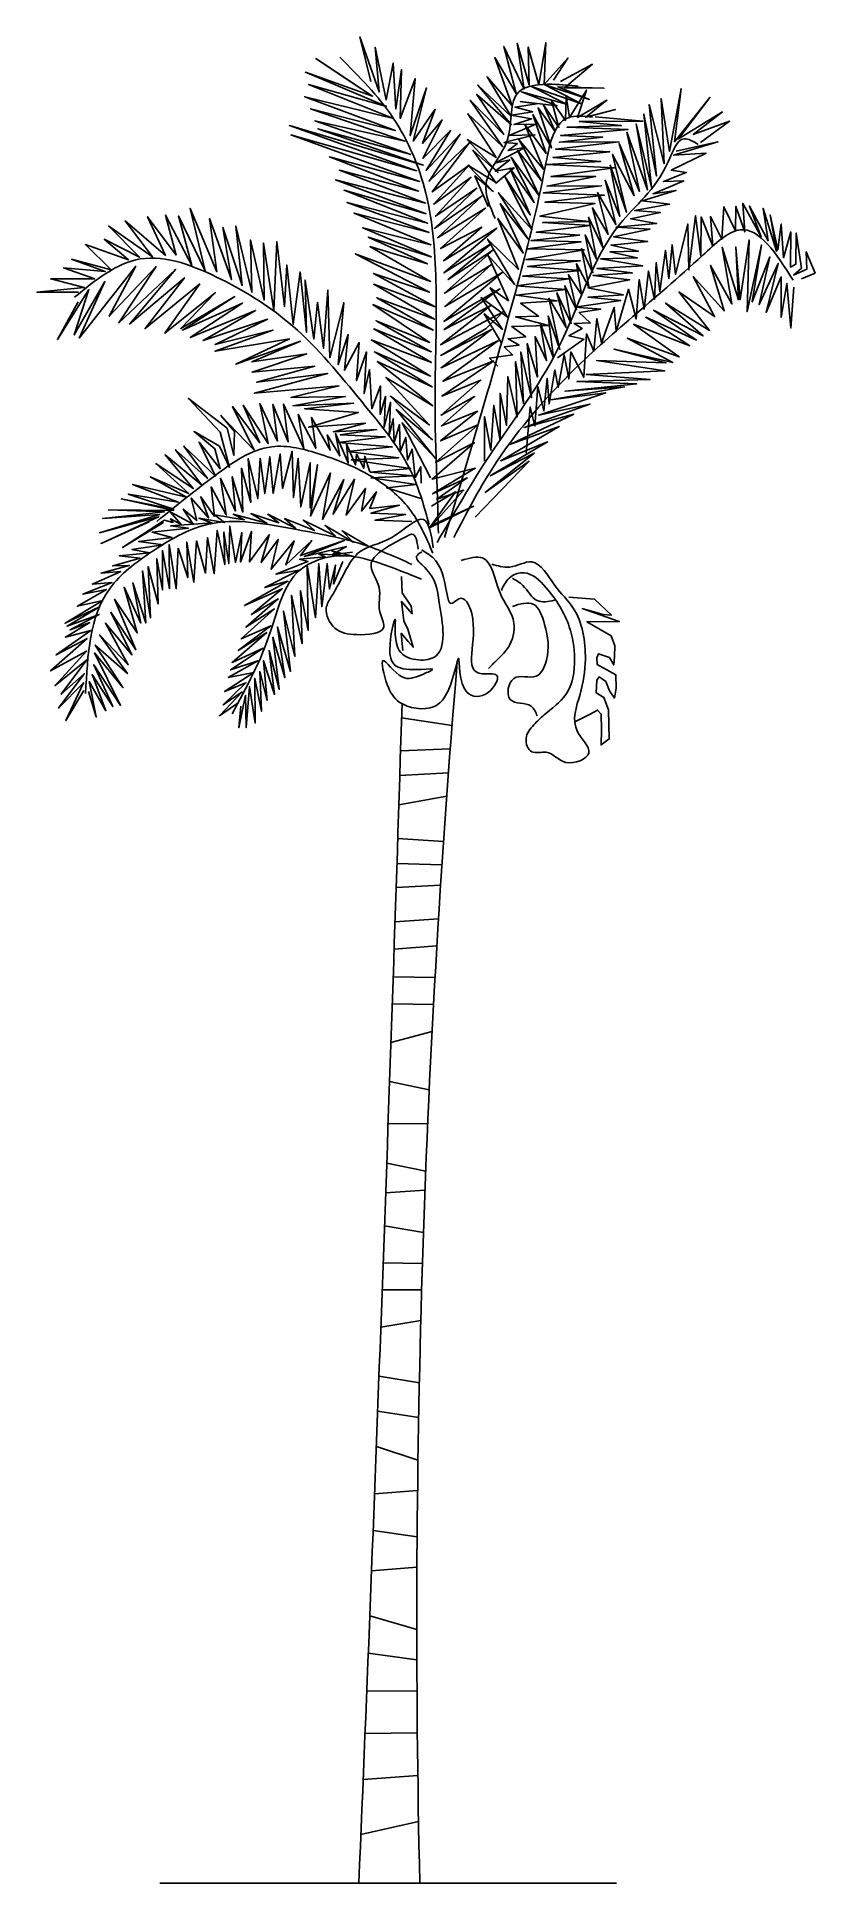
# Model space of a CAD drawing. Header units: millimetres. Extents: x -3020 to 3672, y 0 to 15873.
import ezdxf

# ---------------------------------------------------------------- set-up
doc = ezdxf.new("R2010")
doc.units = ezdxf.units.MM
doc.layers.add('ceco.net 184', color=7, linetype='Continuous')

msp = doc.modelspace()

# ---------------------------------------------------------------- linework, layer by layer
at = {"layer": 'ceco.net 184'}
for p, q in [((550, 9952), (116, 10018)), ((107, 9734), (535, 9752)), ((519, 9547), (100, 9524)), ((92, 9272), (504, 9345)), ((477, 8954), (83, 8980)), ((76, 8765), (463, 8754)), ((452, 8581), (69, 8561)), ((59, 8266), (433, 8289)), ((419, 8057), (52, 8030)), ((44, 7792), (404, 7786)), ((391, 7553), (36, 7559)), ((24, 7228), (379, 7323)), ((354, 6820), (13, 6892)), ((0, 6532), (341, 6528)), ((324, 6121), (-12, 6189)), ((-21, 5934), (317, 5957)), ((304, 5594), (-31, 5652)), ((-43, 5334), (295, 5326)), ((289, 5101), (-51, 5102)), ((-63, 4779), (281, 4836)), ((269, 4300), (-78, 4358)), ((-90, 4057), (263, 4002)), ((257, 3635), (-101, 3753)), ((-117, 3348), (253, 3376)), ((250, 2978), (-129, 3032)), ((-142, 2686), (248, 2716)), ((247, 2181), (-158, 2298)), ((-170, 1977), (247, 1919)), ((249, 1652), (-183, 1650)), ((-198, 1287), (251, 1291)), ((256, 926), (-214, 890)), ((-234, 418), (262, 530)), ((1964, 0), (-1964, 0))]:
    msp.add_line(p, q, dxfattribs=at)
for points in [[(-149, 15491), (-242, 15873), (-77, 15400), (-111, 15784), (-17, 15332), (44, 15648), (67, 15253), (116, 15592), (104, 15173), (234, 15514), (190, 15024), (330, 15435), (215, 14978), (405, 15251), (297, 14957), (466, 15160), (300, 14829), (538, 15068), (327, 14725), (621, 15036), (353, 14633), (704, 14968), (379, 14540), (698, 14770), (393, 14436), (713, 14666), (408, 14331), (762, 14574), (399, 14226), (810, 14506), (425, 14146), (837, 14402), (451, 14053), (806, 14238), (477, 13949), (935, 14230), (480, 13844), (892, 14101), (516, 13787), (905, 14043), (485, 13670), (885, 13914), (488, 13554), (981, 13847), (480, 13425), (961, 13707), (482, 13356), (884, 13565), (451, 13227), (990, 13510), (843, 13366), (453, 13134), (890, 13356), (456, 13029), (950, 13264), (471, 12913), (909, 13088), (463, 12785), (797, 12922), (456, 12621), (743, 12781), (459, 12528), (770, 12654), (451, 12400), (773, 12537), (409, 12213), (742, 12385), (378, 12072), (749, 12164), (382, 11944), (681, 12081), (418, 11899), (649, 11975), (378, 11676), (735, 11838), (355, 11652), (580, 11961), (373, 11839)], [(1423, 15501), (1546, 15691), (1343, 15464), (1356, 15825), (1296, 15462), (1205, 15786), (1214, 15460), (1111, 15818), (1169, 15424), (995, 15792), (1100, 15387), (917, 15696), (1068, 15281), (851, 15531), (1059, 15188), (772, 15459), (1061, 15118), (763, 15378), (994, 15035), (706, 15329), (985, 14930), (686, 15212), (929, 14835), (680, 14991), (945, 14707), (729, 14899), (924, 14625), (687, 14770), (903, 14543), (747, 14679), (860, 14414)], [(-241, 15431), (-621, 15688), (-134, 15364), (-711, 15569), (-15, 15274), (-684, 15465), (46, 15171), (-716, 15359), (61, 15067), (-667, 15256), (145, 14976), (-629, 15152), (195, 14861), (-604, 15083), (302, 14771), (-849, 15111), (245, 14723), (-835, 15030), (271, 14630), (-504, 14841), (262, 14548), (-419, 14727), (323, 14445), (-451, 14645), (326, 14352), (-379, 14554), (340, 14271), (-353, 14450), (353, 14190), (-292, 14358), (368, 14086), (-218, 14232), (371, 13981), (-170, 14152), (338, 13922), (-156, 14071), (365, 13771), (-282, 14009), (356, 13678), (-126, 13839), (406, 13551), (-123, 13746), (398, 13446), (-97, 13630), (389, 13353), (-130, 13571), (357, 13247), (-103, 13432), (371, 13166), (-124, 13362), (373, 13073), (-145, 13268), (365, 12957), (-118, 13164), (379, 12864), (-93, 13083), (384, 12701), (-19, 12946), (354, 12537), (20, 12784), (381, 12410), (70, 12669), (408, 12248), (120, 12554), (366, 12083)], [(1482, 15491), (1757, 15638), (1518, 15434), (1856, 15432), (1460, 15444), (1731, 15335), (1343, 15464), (1662, 15298), (1226, 15449), (1534, 15295), (1146, 15400), (1453, 15281), (1137, 15318), (1277, 15299), (1092, 15270), (1244, 15228), (1059, 15200), (1234, 15170), (1084, 15119), (1271, 15124), (1040, 15024), (1262, 15031), (996, 14965), (1112, 14957), (1032, 14896), (1183, 14924), (919, 14788), (1046, 14815), (921, 14718), (1083, 14746), (924, 14614)], [(1758, 15196), (1954, 15248), (1700, 15183), (1882, 15328), (1630, 15181), (1705, 15416), (1560, 15179), (1532, 15364), (1526, 15155), (1405, 15326), (1469, 15095), (1336, 15289), (1436, 15059), (1290, 15264), (1405, 14918), (1245, 15205), (1359, 14871), (1177, 15121), (1340, 14730), (1123, 14992), (1319, 14637), (1114, 14899), (1300, 14508), (1057, 14839), (1255, 14448), (1048, 14745), (1223, 14343), (1004, 14674), (1238, 14215), (950, 14533), (1205, 14133), (964, 14440), (1162, 14015), (944, 14312), (1120, 13874), (856, 14135), (1088, 13745), (860, 13995), (1034, 13604), (879, 13716), (1026, 13464), (800, 13632), (983, 13358), (827, 13493), (974, 13241)], [(2685, 14966), (2936, 15148), (2624, 15034), (2875, 15228), (2497, 14996), (2767, 15353), (2463, 14972), (2520, 15427), (2419, 14889), (2348, 15341), (2375, 14783), (2244, 15291), (2308, 14676), (2200, 15209), (2264, 14582), (2133, 15125), (2230, 14558), (2053, 15053), (2161, 14544), (1986, 14958), (2115, 14508), (1930, 14863), (2049, 14366), (1910, 14770), (1992, 14330), (1867, 14640), (1959, 14259), (1800, 14534), (1891, 14175), (1757, 14404), (1848, 14058), (1724, 14322), (1793, 13963), (1694, 14170), (1761, 13846), (1662, 14053), (1730, 13717), (1619, 13923), (1662, 13657), (1552, 13828), (1619, 13527), (1520, 13734), (1575, 13410), (1451, 13674), (1530, 13374), (1383, 13626), (1477, 13186), (1376, 13474), (1421, 13114), (1307, 13414), (1363, 13090), (1264, 13296), (1286, 12948), (1196, 13236), (1232, 12771), (1140, 13165), (1164, 12723), (1095, 13082), (1109, 12605), (1029, 12952), (1018, 12533), (963, 12810), (963, 12403), (908, 12704), (884, 12319), (829, 12609), (828, 12225)], [(1781, 15185), (2190, 15150), (1643, 15146), (2005, 15110), (1539, 15097), (2064, 15077), (1483, 15025), (1845, 15012), (1473, 14967), (1986, 14970), (1440, 14908), (1906, 14886), (1418, 14837), (1827, 14802), (1362, 14777), (1945, 14747), (1400, 14674), (1784, 14673), (1367, 14591), (1833, 14593), (1334, 14532), (1859, 14512), (1348, 14451), (1779, 14440), (1305, 14333), (1725, 14287), (1330, 14276), (1738, 14253), (1274, 14193), (1647, 14169), (1229, 14122), (1660, 14111), (1196, 14051), (1686, 14042), (1187, 13958), (1653, 13948), (1200, 13900), (1656, 13866), (1156, 13817), (1553, 13793), (1100, 13734), (1532, 13700), (1103, 13653), (1453, 13604), (1139, 13584), (1294, 13472), (1096, 13466), (1378, 13393), (1064, 13384), (1183, 13294), (1032, 13278), (1126, 13223), (999, 13207), (1070, 13139), (873, 13111), (945, 13043)], [(2477, 14890), (2836, 14970), (2455, 14855), (2734, 14874), (2435, 14726), (2564, 14707), (2368, 14631), (2542, 14636), (2278, 14524), (2475, 14553), (2186, 14463), (2420, 14435), (2119, 14380), (2340, 14363), (2086, 14309), (2308, 14269), (1960, 14236), (2251, 14221), (1939, 14154), (2231, 14115), (1917, 14083), (2152, 14031), (1907, 14025), (2142, 13973), (1828, 13964), (2190, 13905), (1795, 13882), (2099, 13844), (1762, 13823), (2077, 13785), (1718, 13717), (2023, 13655), (1720, 13635), (2001, 13608), (1606, 13550), (1828, 13533), (1643, 13505), (1738, 13414), (1599, 13410), (1670, 13366), (1555, 13304), (1684, 13273), (1456, 13115)], [(-2662, 13677), (-3020, 13677), (-2612, 13719), (-2900, 13793), (-2522, 13793), (-2791, 13888), (-2432, 13857), (-2721, 13961), (-2382, 13869), (-2602, 14087), (-2231, 13955), (-2440, 14133), (-2139, 13978), (-2402, 14246), (-2027, 13981), (-2261, 14291), (-1915, 13994), (-2068, 14327), (-1823, 13997), (-1915, 14341), (-1688, 13909), (-1802, 14334), (-1574, 13861), (-1702, 14398), (-1472, 13854), (-1536, 14311), (-1347, 13786), (-1421, 14233), (-1254, 13737), (-1309, 14246), (-1171, 13678), (-1183, 14127), (-1067, 13610), (-1070, 14100), (-982, 13520), (-958, 14113), (-891, 13554), (-871, 13911), (-816, 13403), (-757, 13853), (-701, 13334), (-714, 13783), (-638, 13275), (-607, 13592), (-554, 13196), (-518, 13697), (-501, 13115), (-382, 13588), (-428, 13056), (-343, 13314), (-375, 13007), (-249, 13245), (-271, 12918), (-186, 13165), (-206, 12807), (-161, 13013), (-141, 12676), (-65, 12873), (-68, 12627), (-22, 12782), (-35, 12516), (21, 12732), (8, 12446), (45, 12590), (51, 12386), (97, 12540), (104, 12306), (152, 12430), (167, 12236), (206, 12329), (233, 12085), (281, 12178), (285, 12035)], [(3556, 13792), (3672, 13842), (3596, 14026), (3601, 13875), (3486, 13825), (3554, 13885), (3510, 14186), (3506, 13918), (3460, 13894), (3463, 14197), (3400, 13974), (3380, 14264), (3351, 14042), (3285, 14343), (3340, 14030), (3225, 14399), (3268, 14121), (3108, 14419), (3208, 14154), (3049, 14441), (3067, 14197), (2991, 14416), (2986, 14206), (2887, 14413), (2871, 14133), (2772, 14328), (2791, 14073), (2691, 14326), (2689, 13988), (2644, 14336), (2587, 13869), (2576, 14265), (2472, 13831), (2442, 14086), (2415, 13794), (2385, 14038), (2336, 13687), (2306, 13931), (2292, 13616), (2238, 13859), (2201, 13532), (2159, 13787), (2133, 13449), (2068, 13703), (1962, 13339), (1944, 13548), (1836, 13243), (1796, 13451), (1768, 13171), (1706, 13320), (1682, 12947), (1571, 13165), (1554, 12932), (1513, 13140), (1463, 12860), (1435, 13010), (1385, 12718), (1367, 12938), (1340, 12658), (1288, 12866), (1262, 12528), (1223, 12690), (1188, 12293)], [(749, 11745), (1213, 12224), (836, 11957), (1257, 12295), (879, 12098), (1371, 12391), (968, 12229), (1472, 12522), (1046, 12370), (1597, 12630), (1170, 12514), (1735, 12716), (1295, 12622), (1872, 12813), (1396, 12753), (2033, 12864), (1522, 12826), (2138, 12890), (1624, 12911), (2253, 12928), (1704, 12971), (2379, 13002), (1794, 13090), (2389, 13072), (1943, 13187), (2447, 13074), (2057, 13284), (2504, 13122), (2111, 13402), (2594, 13217), (2215, 13463), (2651, 13266), (2283, 13523), (2708, 13302), (2386, 13584), (2765, 13350), (2500, 13680), (2808, 13468), (2624, 13812), (2889, 13517), (2773, 13909), (2957, 13577), (2873, 14064), (3014, 13613), (2990, 14067), (3026, 13614), (3104, 14128), (3087, 13511), (3210, 14085), (3131, 13594), (3283, 13982), (3190, 13572), (3355, 13926), (3250, 13504), (3381, 13810), (3379, 13461), (3429, 13753), (3464, 13370), (3489, 13720)], [(-2664, 13596), (-2844, 13271), (-2572, 13700), (-2699, 13311), (-2435, 13769), (-2655, 13283), (-2170, 13901), (-2398, 13472), (-1995, 13898), (-2316, 13416), (-1827, 13874), (-2221, 13405), (-1752, 13803), (-2089, 13365), (-1620, 13749), (-1921, 13326), (-1486, 13673), (-1783, 13366), (-1318, 13641), (-1769, 13352), (-1251, 13585), (-1701, 13288), (-1140, 13522), (-1591, 13262), (-1036, 13445), (-1488, 13229), (-990, 13352), (-1487, 13171), (-849, 13276), (-1309, 13059), (-754, 13257), (-1171, 13078), (-700, 13149), (-1169, 12991), (-631, 13042), (-1130, 12904), (-521, 12980), (-1149, 12809), (-423, 12873), (-835, 12774), (-369, 12780), (-818, 12702), (-295, 12724), (-716, 12676), (-256, 12645), (-682, 12517), (-195, 12552), (-470, 12479), (-99, 12497), (-411, 12452), (-25, 12434), (-431, 12386), (36, 12348), (-349, 12308), (90, 12255), (-317, 12236), (194, 12163), (-154, 12132), (218, 12099), (-146, 12081), (242, 12026), (-12, 11997), (282, 11904)], [(-2055, 11704), (-2468, 11518), (-1974, 11747), (-2481, 11610), (-1965, 11767), (-2454, 11733), (-1924, 11789), (-2405, 11806), (-1843, 11801), (-2295, 11901), (-1843, 11812), (-2235, 11943), (-1804, 11874), (-2197, 12026), (-1734, 11917), (-2045, 12092), (-1714, 11948), (-1997, 12205), (-1675, 11990), (-1918, 12279), (-1604, 12023), (-1827, 12323), (-1554, 12075), (-1756, 12355), (-1484, 12097), (-1625, 12390), (-1444, 12160), (-1490, 12332), (-1668, 12480), (-1450, 12354), (-1363, 12172), (-1443, 12476), (-1717, 12765), (-1383, 12509), (-1325, 12275), (-1321, 12480), (-1437, 12619), (-1153, 12321), (-1337, 12694), (-1104, 12384), (-1245, 12706), (-1032, 12376), (-1103, 12721), (-951, 12398), (-990, 12714), (-859, 12391), (-898, 12716), (-724, 12333), (-773, 12628), (-622, 12336), (-660, 12601), (-499, 12319), (-523, 12451), (-416, 12271), (-452, 12464), (-343, 12211), (-358, 12374), (-281, 12193), (-273, 12285), (-209, 12164), (-201, 12266), (-157, 12135)], [(-1932, 11697), (-2283, 11483), (-1922, 11718), (-1850, 11699), (-1872, 11729), (-1778, 11681), (-1873, 11790), (-1676, 11684), (-1762, 11814), (-1646, 11715), (-1693, 11908), (-1545, 11738), (-1611, 11920), (-1494, 11750), (-1522, 12004), (-1392, 11763), (-1442, 12078), (-1312, 11796), (-1340, 12091), (-1250, 11788), (-1261, 12165), (-1181, 11871), (-1202, 12248), (-1121, 11904), (-1100, 12251), (-1060, 11946), (-1018, 12264), (-989, 11948), (-927, 12287), (-909, 11991), (-826, 12310), (-814, 11912), (-773, 12250), (-751, 11832), (-670, 12212), (-669, 11824), (-608, 12194), (-667, 11753), (-494, 12125), (-564, 11725), (-380, 12067), (-473, 11769), (-288, 12070), (-361, 11762), (-193, 11991), (-229, 11796), (-101, 11963), (-158, 11818), (97, 11846), (-147, 11778), (150, 11766), (-114, 11718), (203, 11706)], [(-2617, 10253), (-2771, 9995), (-2619, 10320), (-2833, 10103), (-2613, 10397), (-2811, 10222), (-2591, 10516), (-2864, 10296), (-2593, 10592), (-2902, 10422), (-2588, 10702), (-2855, 10559), (-2556, 10770), (-2774, 10713), (-2566, 10838), (-2734, 10774), (-2484, 10908), (-2760, 10807), (-2477, 10976), (-2778, 10832), (-2453, 11027), (-2672, 10978), (-2422, 11121), (-2624, 11081), (-2373, 11182), (-2542, 11168), (-2299, 11277), (-2468, 11263), (-2225, 11329), (-2368, 11325), (-2133, 11391), (-2312, 11412), (-2050, 11436), (-2203, 11465), (-1933, 11507), (-2146, 11535), (-1859, 11568), (-2030, 11614), (-1717, 11648), (-1870, 11669), (-1516, 11696), (-1627, 11735), (-1406, 11699), (-1492, 11765), (-1237, 11721), (-1331, 11769), (-1042, 11693), (-1179, 11774), (-940, 11696), (-1035, 11769), (-795, 11649), (-890, 11731), (-633, 11628), (-729, 11719), (-454, 11583), (-542, 11673), (-301, 11528), (-396, 11626), (-173, 11497)], [(-2575, 10245), (-2509, 10027), (-2569, 10330), (-2426, 10080), (-2545, 10390), (-2368, 10116), (-2531, 10475), (-2301, 10126), (-2525, 10577), (-2280, 10279), (-2518, 10644), (-2241, 10399), (-2479, 10730), (-2234, 10475), (-2431, 10833), (-2203, 10560), (-2383, 10927), (-2170, 10604), (-2352, 11038), (-2157, 10748), (-2270, 11142), (-2126, 10833), (-2195, 11178), (-2084, 10834), (-2113, 11282), (-2043, 10878), (-2064, 11317), (-1978, 10998), (-1989, 11387), (-1939, 11118), (-1940, 11456), (-1880, 11128), (-1883, 11508), (-1821, 11129), (-1806, 11477), (-1722, 11225), (-1731, 11530), (-1670, 11184), (-1647, 11540), (-1571, 11263), (-1554, 11568), (-1495, 11257), (-1471, 11630), (-1404, 11336), (-1412, 11615), (-1370, 11345), (-1362, 11667), (-1311, 11355), (-1259, 11611), (-1269, 11357), (-1175, 11621), (-1193, 11359), (-1022, 11592), (-1091, 11353), (-944, 11552), (-1005, 11296), (-809, 11539), (-879, 11334), (-656, 11543), (-754, 11413), (-377, 11542), (-720, 11406), (-359, 11492), (-484, 11421), (-307, 11443)], [(-1289, 10147), (-1450, 10036), (-1256, 10241), (-1417, 10129), (-1223, 10320), (-1406, 10244), (-1154, 10408), (-1374, 10366), (-1121, 10509), (-1355, 10431), (-1074, 10617), (-1342, 10495), (-1043, 10753), (-1288, 10597), (-1009, 10811), (-1262, 10697), (-977, 10955), (-1222, 10798), (-944, 11041), (-1175, 10906), (-910, 11128), (-1235, 10983), (-862, 11193), (-1061, 11138), (-765, 11289), (-964, 11255), (-689, 11362), (-761, 11382), (-540, 11402), (-598, 11429), (-405, 11413), (-484, 11454), (-283, 11402)], [(-1267, 10119), (-1283, 9934), (-1227, 10213), (-1219, 9935), (-1193, 10286), (-1142, 9973), (-1146, 10358), (-1088, 10075), (-1104, 10416), (-1040, 10169), (-1071, 10510), (-978, 10220), (-1024, 10597), (-936, 10264), (-991, 10712), (-889, 10365), (-951, 10799), (-840, 10417), (-898, 10936), (-801, 10546), (-830, 11073), (-740, 10655), (-753, 11111), (-686, 10770), (-695, 11334), (-625, 10879), (-596, 11343), (-571, 10973), (-524, 11345), (-504, 11125), (-453, 11333), (-469, 11169), (-389, 11364)], [(116, 11234), (120, 11094), (198, 10980), (208, 10914), (114, 11019), (135, 10854), (170, 10781), (216, 10625), (173, 10674), (113, 10746), (126, 10598)], [(1553, 11055), (1775, 11040), (1921, 10901), (1850, 10906), (1670, 10958), (1987, 10846), (1709, 10845), (1919, 10723), (1950, 10638), (1946, 10545), (1940, 10474), (1903, 10537), (1809, 10570), (1796, 10534), (1798, 10477), (1957, 10389), (1960, 10275), (1948, 10189), (1904, 10252), (1873, 10330), (1815, 10371), (1794, 10342), (1790, 10234), (1856, 10194), (1894, 10088), (1901, 9838), (1831, 9786), (1835, 9915), (1831, 10050), (1802, 10085), (1731, 10047), (1612, 9987)]]:
    msp.add_lwpolyline(points, dxfattribs=at)
for centre, radius, start, end in [((98502, 2239), 98255, 175.17584, 181.30581), ((-945928, 39681), 946509, 357.597272, 358.211511)]:
    msp.add_arc(centre, radius, start, end, dxfattribs=at)
for points, knots in [([(-415, 15698), (-250, 15533), (83, 15201), (374, 14501), (432, 13626), (390, 12755), (421, 12050), (430, 11710), (433, 11606)], [0, 0, 0, 0, 695.840886, 1399.252852, 2211.657923, 3309.471206, 4014.755216, 4328.21534, 4328.21534, 4328.21534, 4328.21534]), ([(1634, 15449), (1563, 15456), (1397, 15475), (1016, 15446), (1105, 14956), (768, 14662), (876, 14414), (921, 14311)], [0, 0, 0, 0, 222.453005, 519.30978, 928.598829, 1360.623021, 1671.135109, 1671.135109, 1671.135109, 1671.135109]), ([(486, 11568), (610, 11982), (832, 12721), (1134, 13814), (1313, 14520), (1435, 15218), (1681, 15192), (1757, 15184)], [0, 0, 0, 0, 1305.248397, 2329.897515, 3302.509142, 3769.847882, 3978.952, 3978.952, 3978.952, 3978.952]), ([(422, 11527), (567, 11779), (894, 12347), (1538, 13171), (1823, 14212), (2356, 14592), (2500, 15049), (2623, 14974), (2666, 14949)], [0, 0, 0, 0, 869.664419, 1960.283549, 3158.206427, 3835.659645, 4078.662337, 4207.362638, 4207.362638, 4207.362638, 4207.362638]), ([(565, 11570), (670, 11773), (936, 12281), (1662, 13136), (2373, 13673), (3103, 14374), (3338, 14009), (3483, 13783)], [0, 0, 0, 0, 685.525481, 1722.808114, 3261.898526, 3649.735355, 4277.943236, 4277.943236, 4277.943236, 4277.943236]), ([(-2697, 13634), (-2516, 13782), (-2135, 14092), (-1404, 13799), (-758, 13390), (-254, 12766), (203, 12222), (312, 11828), (352, 11682)], [0, 0, 0, 0, 654.920902, 1374.755532, 2106.941083, 2986.916188, 3751.431375, 4201.818034, 4201.818034, 4201.818034, 4201.818034]), ([(-1989, 11707), (-1827, 11838), (-1525, 12082), (-1051, 12416), (-550, 12283), (-145, 12123), (213, 11832), (327, 11570), (385, 11435)], [0, 0, 0, 0, 635.020571, 1184.485718, 1609.97344, 2101.010975, 2507.922176, 2946.052513, 2946.052513, 2946.052513, 2946.052513]), ([(389, 11480), (372, 11592), (333, 11840), (27, 11512), (-240, 11496), (-381, 11264), (-454, 11108), (-562, 10942), (-467, 10758), (-275, 10723), (22, 10746), (-105, 10960), (-33, 11142), (-202, 11335), (-16, 11493), (97, 11543), (237, 11622), (249, 11536), (259, 11469)], [0, 0, 0, 0, 256.757396, 568.641647, 894.615718, 1058.544677, 1333.102014, 1435.854169, 1625.011636, 1818.850816, 2064.170233, 2197.916944, 2404.683738, 2627.695136, 2774.041655, 3017.419024, 3058.674846, 3199.476108, 3199.476108, 3199.476108, 3199.476108]), ([(-2601, 10227), (-2584, 10560), (-2560, 11064), (-2021, 11464), (-1497, 11776), (-842, 11645), (-252, 11542), (65, 11401), (205, 11338)], [0, 0, 0, 0, 931.399536, 1404.844622, 1936.933907, 2710.769986, 3290.814348, 3747.249492, 3747.249492, 3747.249492, 3747.249492]), ([(290, 11447), (270, 11434), (211, 11396), (409, 11251), (435, 10995), (530, 10531), (224, 10505), (31, 10593), (90, 11020), (-10, 10619), (58, 10383), (491, 10472), (256, 10376), (110, 10316), (-93, 10626), (-14, 10285), (97, 10113), (358, 10069), (548, 10231), (629, 10747), (597, 10195), (867, 10189), (993, 10419), (595, 10347), (826, 10763), (641, 11099), (530, 10967), (482, 11201), (457, 11358), (323, 11441), (290, 11462)], [0, 0, 0, 0, 59.832239, 180.940194, 508.116087, 979.257366, 1133.274239, 1320.308202, 1565.843508, 1831.686462, 1999.657786, 2292.445628, 2392.051187, 2561.324263, 2778.270544, 2987.291772, 3169.998337, 3472.358488, 3592.022966, 3946.144614, 4243.531546, 4427.59486, 4592.039148, 4715.59495, 5241.946436, 5410.63886, 5489.523372, 5572.009061, 5913.567297, 6028.481207, 6028.481207, 6028.481207, 6028.481207]), ([(-1341, 10053), (-1217, 10281), (-1005, 10673), (-872, 11301), (-419, 11447), (-61, 11352), (161, 11262), (287, 11210)], [0, 0, 0, 0, 788.632234, 1361.155825, 1745.50316, 2053.104557, 2463.233648, 2463.233648, 2463.233648, 2463.233648]), ([(629, 11372), (698, 11392), (888, 11445), (926, 11079), (1117, 10874), (1062, 10640), (952, 10531), (893, 10473), (863, 10444)], [0, 0, 0, 0, 184.540734, 513.519438, 805.151673, 1018.761409, 1143.459729, 1268.164531, 1268.164531, 1268.164531, 1268.164531]), ([(891, 11341), (942, 11325), (1056, 11289), (1278, 11426), (1420, 11143), (1656, 10934), (1717, 10563), (1663, 10219), (1546, 9932), (1817, 9706), (1507, 9579), (1395, 9756), (1220, 9692), (1162, 9854), (1250, 9958), (1370, 10075), (1574, 10212), (1621, 10517), (1565, 10845), (1410, 11097), (1211, 11292), (1035, 11240), (996, 11158), (974, 11114)], [0, 0, 0, 0, 156.293352, 351.653553, 633.525881, 884.783686, 1338.366279, 1641.804767, 1964.898018, 2170.41096, 2383.859689, 2575.856955, 2698.698548, 2822.430484, 2956.414137, 3081.11894, 3336.234617, 3653.939322, 3932.276863, 4326.55802, 4551.875672, 4670.831495, 4813.305602, 4813.305602, 4813.305602, 4813.305602]), ([(1070, 11219), (1101, 11201), (1184, 11153), (1258, 10994), (1378, 11019), (1432, 11030)], [0, 0, 0, 0, 106.948516, 288.708482, 438.471623, 438.471623, 438.471623, 438.471623]), ([(1070, 10977), (1136, 10998), (1276, 11042), (1367, 10771), (1396, 10574), (1289, 10322), (1051, 10430), (996, 10114), (1230, 10164), (1269, 10068), (1282, 10035)], [0, 0, 0, 0, 178.866965, 379.727678, 686.275701, 850.390504, 1043.468637, 1225.185992, 1414.661178, 1513.696412, 1513.696412, 1513.696412, 1513.696412])]:
    msp.add_open_spline(points, degree=3, knots=knots, dxfattribs=at)

doc.saveas('drawing.dxf')
